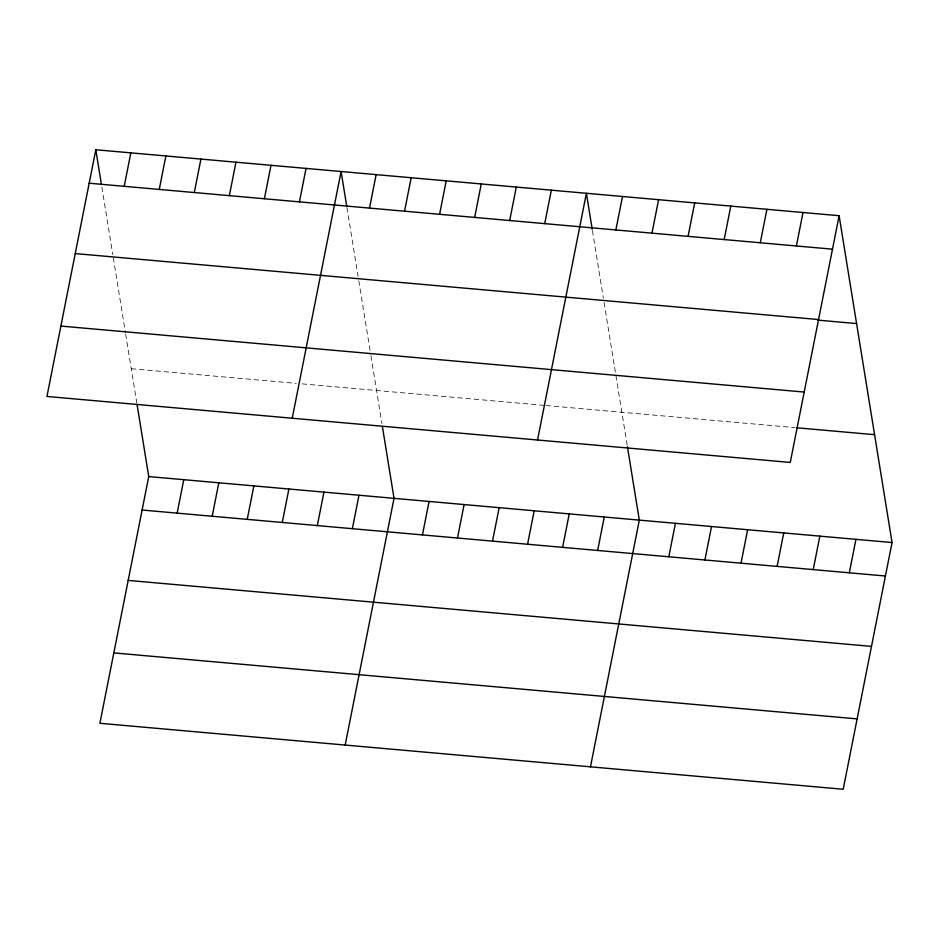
<?xml version="1.0" encoding="UTF-8"?>
<svg xmlns="http://www.w3.org/2000/svg" width="939" height="939" viewBox="0 0 939 939"><rect width="100%" height="100%" fill="white"/><g stroke="black" fill="none" stroke-linecap="round" stroke-linejoin="round"><path stroke-width="0.7" stroke-dasharray="4.7 3.52" d="M131.272 368.722L296.255 383.358M302.1 383.875L544.467 405.39M545.935 405.519L795.157 427.644M592.439 230.677L603.39 298.262M604.082 302.522L627.217 445.332M346.914 207.46L358.099 276.489M358.792 280.761L370.717 354.379M370.94 355.764L381.915 423.559M101.858 187.131L112.809 254.715M113.267 257.591L125.415 332.606M125.638 333.991L136.859 403.23"/><path stroke-width="1.41" d="M95.801 149.747L46.95 396.458L790.262 462.434L839.114 215.712L95.801 149.747L101.389 184.255M124.218 186.309L130.838 152.857M159.254 189.42L165.886 155.968M194.303 192.53L200.923 159.078M137.094 404.662L148.738 476.566L99.886 723.288L843.199 789.253L892.05 542.542L839.114 215.712M229.339 195.641L235.971 162.189M177.154 513.14L183.774 479.676M264.387 198.751L271.007 165.287M212.191 516.25L218.822 482.787M299.424 201.862L306.055 168.398M247.239 519.361L253.859 485.897M292.24 418.231L341.092 171.508L346.691 206.028M282.275 522.471L288.907 489.008M369.508 208.082L376.14 174.619M317.323 525.582L323.943 492.118M404.556 211.193L411.176 177.729M352.36 528.692L358.991 495.229M439.593 214.303L446.225 180.84M345.176 745.061L394.028 498.339L382.384 426.435M474.641 217.414L481.261 183.95M422.444 534.913L429.076 501.449M509.677 220.524L516.309 187.061M457.493 538.024L464.112 504.56M544.726 223.635L551.346 190.171M492.529 541.134L499.161 507.67M537.542 440.004L586.394 193.281L592.216 229.233M527.565 544.244L534.197 510.781M615.867 229.949L622.498 196.486M562.614 547.355L569.234 513.891M651.971 233.154L658.591 199.69M597.65 550.465L604.282 517.002M688.076 236.358L694.696 202.894M590.467 766.823L639.318 520.112L627.44 446.776M724.18 239.562L730.8 206.099M668.803 556.78L675.423 523.316M760.285 242.767L766.905 209.303M704.907 559.984L711.527 526.521M796.389 245.971L803.009 212.507M741.012 563.189L747.632 529.725M777.116 566.393L783.736 532.929M813.221 569.597L819.841 536.134M849.326 572.802L855.945 539.338M89.17 183.211L832.494 249.175M75.237 253.577L818.562 319.553M817.587 320.105L856.579 323.568M60.882 326.079L804.195 392.056M796.601 427.773L874.585 434.687M148.738 476.566L892.05 542.542M142.106 510.03L885.43 576.006M128.174 580.408L871.486 646.384M113.819 652.91L857.131 718.887"/></g></svg>
